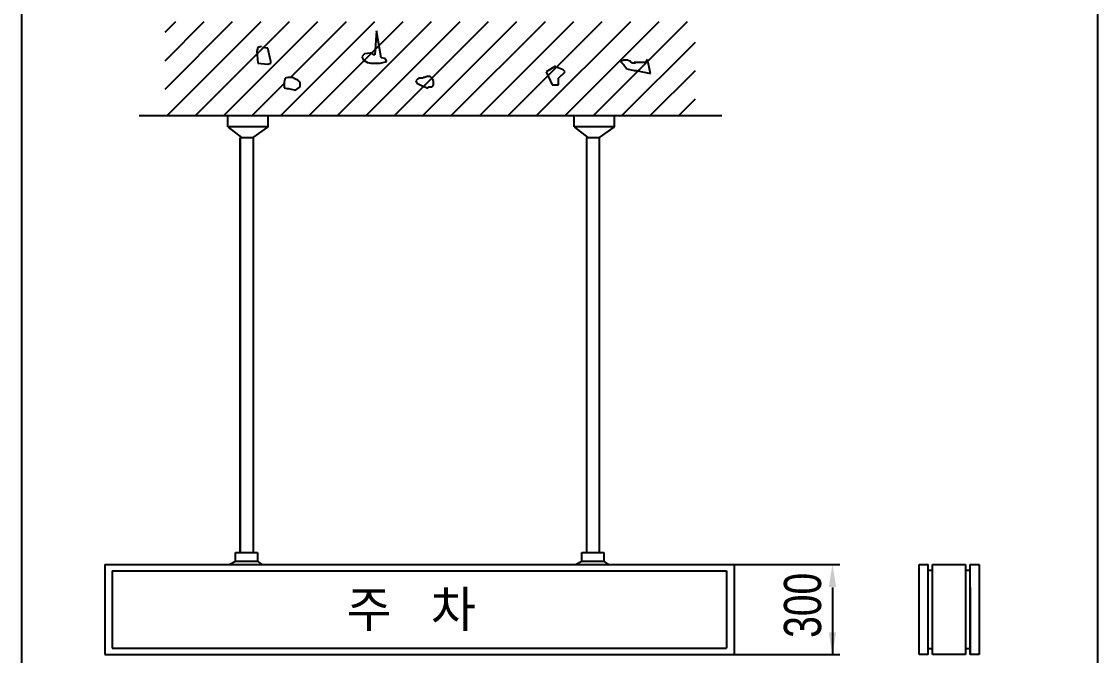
# Model space of a CAD drawing. Header units: millimetres. Extents: x 30232679 to 30326002, y -948068 to -920528.
# Drawn here: x 30312464 to 30320213, y -935038 to -930473 of the extents above; entities that cross this region are included whole.
import ezdxf

# ---------------------------------------------------------------- set-up
doc = ezdxf.new("R2010")
doc.units = ezdxf.units.MM
doc.header["$LTSCALE"] = 600
doc.header["$MEASUREMENT"] = 0
doc.layers.add('PARKING', color=7, linetype='CONTINUOUS')
doc.styles.add('돋움', font='Dotum.ttf')

msp = doc.modelspace()

# ---------------------------------------------------------------- linework, layer by layer
at = {"layer": 'PARKING', "color": 3}
for p, q in [((30312463.9, -922723.5), (30312463.9, -945972.3)), ((30320213.5, -922723.5), (30320213.5, -945972.3))]:
    msp.add_line(p, q, dxfattribs=at)
at = {"layer": 'PARKING', "linetype": 'Continuous'}
for p, q in [((30313497.6, -930755.3), (30313779.8, -930473.1)), ((30313497.6, -930550.5), (30313575, -930473.1)), ((30313497.6, -930960), (30313984.6, -930473.1)), ((30313511.8, -931150.6), (30314189.3, -930473.1)), ((30313716.6, -931150.6), (30314394.1, -930473.1)), ((30313921.4, -931150.6), (30314598.9, -930473.1)), ((30314330.9, -931150.6), (30315008.4, -930473.1)), ((30314401, -930875.7), (30314803.6, -930473.1)), ((30314535.7, -931150.6), (30315213.2, -930473.1)), ((30314740.4, -931150.6), (30315417.9, -930473.1)), ((30314945.2, -931150.6), (30315622.7, -930473.1)), ((30315150, -931150.6), (30315827.5, -930473.1)), ((30315354.7, -931150.6), (30316032.2, -930473.1)), ((30315559.5, -931150.6), (30316237, -930473.1)), ((30315764.3, -931150.6), (30316441.8, -930473.1)), ((30315969, -931150.6), (30316646.6, -930473.1)), ((30316173.8, -931150.6), (30316851.3, -930473.1)), ((30316378.6, -931150.6), (30317056.1, -930473.1)), ((30316583.4, -931150.6), (30317260.9, -930473.1)), ((30315020.4, -930539), (30315008.1, -930711.9)), ((30315054.4, -930733.6), (30315020.4, -930539)), ((30316788.1, -931150.6), (30317317.6, -930621.1)), ((30314164.8, -930659.4), (30314158.6, -930687.2)), ((30314158.6, -930687.2), (30314164.8, -930773.7)), ((30314192.6, -930653.3), (30314164.8, -930659.4)), ((30314232.8, -930665.6), (30314198.8, -930659.4)), ((30314238.9, -930665.6), (30314232.8, -930665.6)), ((30314260.6, -930761.4), (30314238.9, -930665.6)), ((30314934, -930705.8), (30314915.4, -930727.4)), ((30314915.4, -930727.4), (30314927.8, -930752.1)), ((30314995.7, -930699.6), (30314934, -930705.8)), ((30314995.7, -930711.9), (30314989.6, -930705.8)), ((30315008.1, -930711.9), (30314995.7, -930711.9)), ((30314164.8, -930773.7), (30314238.9, -930779.9)), ((30314238.9, -930779.9), (30314260.6, -930773.7)), ((30314260.6, -930773.7), (30314260.6, -930761.4)), ((30314927.8, -930752.1), (30314955.6, -930767.5)), ((30314955.6, -930767.5), (30314980.3, -930773.7)), ((30314980.3, -930773.7), (30315048.2, -930773.7)), ((30315048.2, -930773.7), (30315094.6, -930761.4)), ((30315082.2, -930739.7), (30315054.4, -930733.6)), ((30315094.6, -930761.4), (30315082.2, -930739.7)), ((30316310.6, -930795.3), (30316242.6, -930835.5)), ((30316366.2, -930820.1), (30316316.8, -930801.5)), ((30316801.7, -930752.1), (30316777, -930761.4)), ((30316777, -930761.4), (30316801.7, -930786.1)), ((30316829.5, -930752.1), (30316801.7, -930752.1)), ((30316801.7, -930786.1), (30316823.4, -930813.9)), ((30316851.2, -930761.4), (30316829.5, -930752.1)), ((30316863.5, -930773.7), (30316851.2, -930761.4)), ((30316885.1, -930773.7), (30316863.5, -930773.7)), ((30316897.5, -930767.5), (30316875.9, -930767.5)), ((30316925.3, -930767.5), (30316897.5, -930767.5)), ((30316943.8, -930767.5), (30316925.3, -930767.5)), ((30316959.3, -930767.5), (30316943.8, -930767.5)), ((30316971.6, -930745.9), (30316959.3, -930767.5)), ((30316993.2, -930847.9), (30316971.6, -930745.9)), ((30314362.5, -930881.8), (30314356.3, -930909.6)), ((30314381, -930875.7), (30314362.5, -930881.8)), ((30314402.7, -930875.7), (30314381, -930875.7)), ((30314415, -930875.7), (30314402.7, -930875.7)), ((30314436.6, -930888), (30314415, -930875.7)), ((30315326.2, -930881.8), (30315317, -930888)), ((30315357.1, -930881.8), (30315326.2, -930881.8)), ((30315366.4, -930875.7), (30315357.1, -930875.7)), ((30315384.9, -930869.5), (30315366.4, -930875.7)), ((30315406.6, -930869.5), (30315384.9, -930869.5)), ((30315418.9, -930881.8), (30315406.6, -930869.5)), ((30315431.3, -930900.4), (30315418.9, -930881.8)), ((30316242.6, -930835.5), (30316285.9, -930928.2)), ((30316332.2, -930881.8), (30316378.5, -930835.5)), ((30316332.2, -930928.2), (30316332.2, -930881.8)), ((30316378.5, -930835.5), (30316366.2, -930820.1)), ((30316823.4, -930813.9), (30316875.9, -930826.2)), ((30316875.9, -930826.2), (30316891.3, -930826.2)), ((30316891.3, -930826.2), (30316993.2, -930847.9)), ((30316992.9, -931150.6), (30317317.6, -930825.9)), ((30314126.1, -931150.6), (30314356.3, -930920.4)), ((30314356.3, -930909.6), (30314356.3, -930949.8)), ((30314356.3, -930949.8), (30314374.9, -930956)), ((30314374.9, -930956), (30314387.2, -930956)), ((30314387.2, -930956), (30314436.6, -930968.3)), ((30314455.2, -930894.2), (30314436.6, -930888)), ((30314436.6, -930968.3), (30314470.6, -930943.6)), ((30314470.6, -930909.6), (30314455.2, -930894.2)), ((30314470.6, -930943.6), (30314470.6, -930909.6)), ((30315317, -930888), (30315304.6, -930900.4)), ((30315304.6, -930900.4), (30315310.8, -930915.8)), ((30315310.8, -930915.8), (30315344.8, -930934.4)), ((30315344.8, -930934.4), (30315384.9, -930949.8)), ((30315384.9, -930949.8), (30315391.1, -930949.8)), ((30315391.1, -930949.8), (30315400.4, -930943.6)), ((30315400.4, -930943.6), (30315418.9, -930943.6)), ((30315418.9, -930943.6), (30315431.3, -930928.2)), ((30315431.3, -930909.6), (30315431.3, -930900.4)), ((30315431.3, -930928.2), (30315431.3, -930909.6)), ((30316285.9, -930928.2), (30316332.2, -930928.2)), ((30317197.7, -931150.6), (30317317.6, -931030.7)), ((30313312.3, -931150.6), (30317508.1, -931150.6)), ((30313949.6, -931230.9), (30313949.6, -931150.6)), ((30314240, -931230.9), (30314240, -931150.6)), ((30316444.4, -931230.9), (30316444.4, -931150.6)), ((30316734.8, -931230.9), (30316734.8, -931150.6)), ((30314243.1, -931230.9), (30313949.6, -931230.9)), ((30313952.7, -931234), (30314048.5, -931308.1)), ((30314131.9, -931308.1), (30314236.9, -931234)), ((30316737.9, -931230.9), (30316444.4, -931230.9)), ((30316447.5, -931234), (30316543.3, -931308.1)), ((30316626.7, -931308.1), (30316731.7, -931234)), ((30314036.1, -931308.1), (30314131.9, -931308.1)), ((30314036.1, -931311.2), (30314036.1, -934294.1)), ((30314039.2, -931311.2), (30314039.2, -934294.1)), ((30314131.9, -931311.2), (30314131.9, -934294.1)), ((30316530.9, -931308.1), (30316626.7, -931308.1)), ((30316534, -931311.2), (30316534, -934294.1)), ((30316623.6, -931311.2), (30316623.6, -934294.1)), ((30314005.2, -934362), (30313965.1, -934383.6)), ((30314005.2, -934297.1), (30314162.8, -934297.1)), ((30314005.2, -934362), (30314005.2, -934297.1)), ((30314162.8, -934362), (30314005.2, -934362)), ((30314162.8, -934297.1), (30314162.8, -934362)), ((30314199.8, -934383.6), (30314162.8, -934358.9)), ((30316500, -934362), (30316459.9, -934383.6)), ((30316500, -934297.1), (30316657.6, -934297.1)), ((30316500, -934362), (30316500, -934297.1)), ((30316657.6, -934362), (30316500, -934362)), ((30316657.6, -934297.1), (30316657.6, -934362)), ((30316694.6, -934383.6), (30316657.6, -934358.9)), ((30313063.1, -934383.6), (30317596.6, -934383.6)), ((30313063.1, -934383.6), (30313063.1, -935031.3)), ((30313117.1, -934429), (30317542.6, -934429)), ((30313117.1, -934429), (30313117.1, -934985.9)), ((30313965.1, -934383.6), (30314199.8, -934383.6)), ((30316459.9, -934383.6), (30316694.6, -934383.6)), ((30317542.6, -934429), (30317542.6, -934985.9)), ((30317596.6, -934383.6), (30317596.6, -935031.3)), ((30318929, -934383.6), (30318993.8, -934383.6)), ((30318929, -935031.3), (30318929, -934383.6)), ((30318993.8, -935031.3), (30318993.8, -934383.6)), ((30318993.8, -934424.2), (30319023.5, -934424.2)), ((30319026.1, -934383.6), (30319263.6, -934383.6)), ((30319026.1, -935031.3), (30319026.1, -934383.6)), ((30319263.6, -934383.6), (30319263.6, -935031.3)), ((30319266.2, -934424.2), (30319296, -934424.2)), ((30319296, -934383.6), (30319360.8, -934383.6)), ((30319296, -935031.3), (30319296, -934383.6)), ((30319360.8, -934383.6), (30319360.8, -935031.3)), ((30319296.3, -934547.7), (30319296.3, -935027.9)), ((30313117.1, -934985.9), (30317542.6, -934985.9)), ((30313063.1, -935031.3), (30317596.6, -935031.3)), ((30318993.8, -935031.3), (30318929, -935031.3)), ((30319023.5, -934990.7), (30318993.8, -934990.7)), ((30319263.6, -935031.3), (30319026.1, -935031.3)), ((30319296, -934990.7), (30319266.2, -934990.7)), ((30319360.8, -935031.3), (30319296, -935031.3))]:
    msp.add_line(p, q, dxfattribs=at)
at = {"layer": 'PARKING', "color": 1}
for p, q in [((30317461.8, -934383.6), (30318358.5, -934383.6)), ((30318304.8, -934547.7), (30318304.8, -935027.9)), ((30317461.8, -935031.3), (30318358.5, -935031.3))]:
    msp.add_line(p, q, dxfattribs=at)
at = {"layer": 'PARKING', "linetype": 'Continuous'}
for centre, start, end in [((30319023.5, -934421.6), 270, 0), ((30319266.2, -934421.6), 180, 270), ((30319023.5, -934993.3), 0, 90), ((30319266.2, -934993.3), 90, 180)]:
    msp.add_arc(centre, 2.59, start, end, dxfattribs=at)
at = {"layer": 'PARKING', "color": 1}
for points in [[(30318278, -934544.6), (30318331.6, -934544.6), (30318304.8, -934383.6)], [(30318278, -934870.3), (30318331.6, -934870.3), (30318304.8, -935031.3)]]:
    msp.add_solid(points, dxfattribs=at)

# ---------------------------------------------------------------- texts
at = {"layer": 'PARKING', "style": '돋움', "width": 0.8}
msp.add_text('300', height=268.26, rotation=90, dxfattribs=at).set_placement((30318223, -934910.9))
at = {"layer": 'PARKING', "linetype": 'Continuous', "style": '돋움'}
msp.add_text('주   차', height=259.06, dxfattribs=at).set_placement((30314804.2, -934834.2))

doc.saveas('drawing.dxf')
